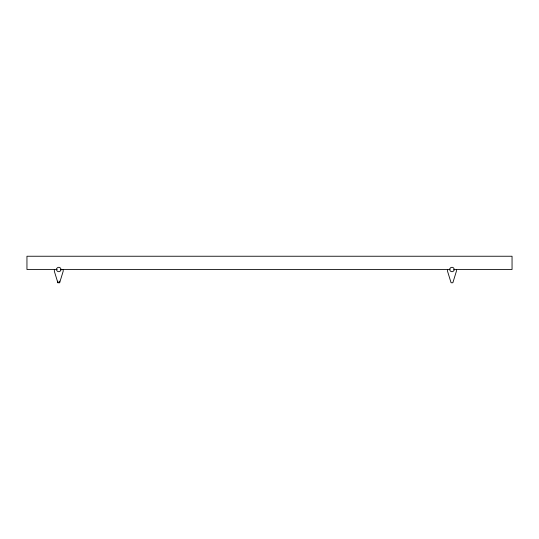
<?xml version="1.0" encoding="UTF-8"?>
<svg xmlns="http://www.w3.org/2000/svg" width="539" height="539" viewBox="0 0 539 539"><rect width="100%" height="100%" fill="white"/><g stroke="black" fill="none" stroke-linecap="round" stroke-linejoin="round"><path stroke-width="0.81" d="M56.561 269.689L56.582 269.109M60.934 269.884A2.21 2.21 0 0 0 58.003 267.418A2.21 2.21 0 0 0 57.336 271.191A2.21 2.21 0 0 0 60.934 269.884L60.961 269.305M449.762 269.689L449.789 269.109M454.141 269.884A2.21 2.21 0 0 0 451.21 267.418A2.21 2.21 0 0 0 450.543 271.191A2.21 2.21 0 0 0 454.141 269.884L454.168 269.305M54.345 269.493L54.345 271.265L57.875 282.759L59.64 282.759L63.178 271.265L63.178 269.493M57.269 269.493L26.95 269.493L26.95 256.241L512.05 256.241L512.05 269.493L453.939 269.493M60.637 269.493L449.775 269.493M456.385 269.493L456.385 271.265L452.848 282.759L451.082 282.759L447.545 271.265L447.545 269.493M59.64 281.115L59.64 282.759M57.875 281.115L57.875 282.759"/></g></svg>
